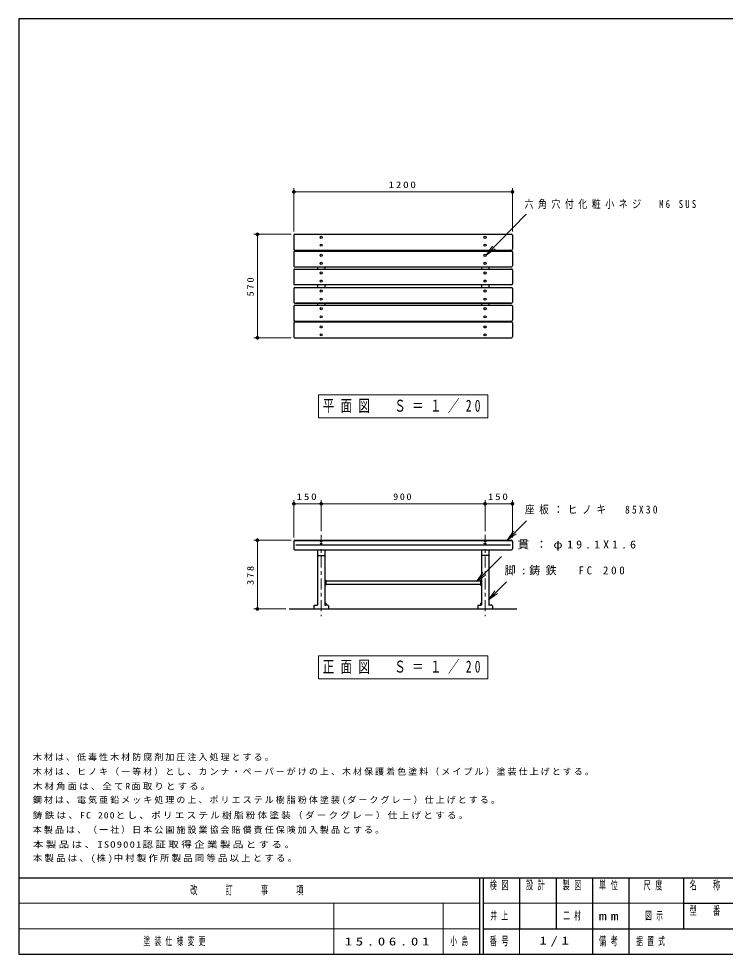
# Model space of a CAD drawing. Units: millimetres on the paper, scale 1:20. Extents: x -365 to 12, y -38 to 257.
# Drawn here: x -365 to -171, y 0 to 257 of the extents above; entities that cross this region are included whole.
import ezdxf

# ---------------------------------------------------------------- set-up
doc = ezdxf.new("R2010")
doc.units = ezdxf.units.MM
doc.linetypes.add('USER2', pattern=[6, 3, -1, 1, -1])
doc.layers.add('1_20', color=3, linetype='Continuous', lineweight=25)
doc.layers.add('99', color=7, linetype='Continuous', lineweight=13)
doc.layers.add('CLASS1', color=7, linetype='Continuous')
doc.styles.add('ＭＳ ゴシック', font='')
doc.styles.get('ＭＳ ゴシック').set_extended_font_data('MS Gothic')

# ---------------------------------------------------------------- blocks, each defined once
blk = doc.blocks.new('filled_dot')
at = {"color": 0, "linetype": 'Continuous', "lineweight": -2, "const_width": 1.25}
blk.add_lwpolyline([(-0.625, 0, 1), (0.625, 0, 1)], format="xyb", close=True, dxfattribs=at)
blk = doc.blocks.new('open_arrow')
at = {"color": 0, "linetype": 'Continuous', "lineweight": -2}
blk.add_lwpolyline([(7.5, 1.25), (0, 0), (7.5, -1.25)], dxfattribs=at)

msp = doc.modelspace()

# ---------------------------------------------------------------- linework, layer by layer
at = {"layer": '1_20', "color": 7, "lineweight": 13}
for p, q in [((-289.467, 198.524), (-289.467, 210.439)), ((-289.467, 209.439), (-229.467, 209.439)), ((-229.467, 198.524), (-229.467, 210.439)), ((-236.667, 192.019), (-225.688, 203.325)), ((-290.217, 197.774), (-300.467, 197.774)), ((-299.467, 169.353), (-299.467, 197.774)), ((-290.217, 169.353), (-300.467, 169.353)), ((-236.209, 153.655), (-282.709, 153.655)), ((-282.709, 153.655), (-282.709, 147.355)), ((-236.209, 147.355), (-236.209, 153.655)), ((-282.709, 147.355), (-236.209, 147.355)), ((-289.467, 114.5), (-289.467, 124.75)), ((-289.467, 123.75), (-281.967, 123.75)), ((-281.967, 116.25), (-281.967, 124.75)), ((-281.967, 123.75), (-236.967, 123.75)), ((-236.967, 116.25), (-236.967, 124.75)), ((-236.967, 123.75), (-229.467, 123.75)), ((-229.467, 114.5), (-229.467, 124.75)), ((-230.893, 113.75), (-225.589, 119.053)), ((-290.217, 113.75), (-300.467, 113.75)), ((-299.467, 94.853), (-299.467, 113.75)), ((-239.322, 102.401), (-232.449, 109.274)), ((-236.056, 97.377), (-231.107, 102.326)), ((-291.717, 94.853), (-300.467, 94.853)), ((-236.209, 81.978), (-282.709, 81.978)), ((-282.709, 81.978), (-282.709, 75.678)), ((-236.209, 75.678), (-236.209, 81.978)), ((-282.709, 75.678), (-236.209, 75.678))]:
    msp.add_line(p, q, dxfattribs=at)
at = {"layer": '1_20'}
for p, q in [((-289.467, 197.524), (-289.467, 193.684)), ((-289.217, 197.774), (-229.717, 197.774)), ((-229.467, 197.524), (-229.467, 193.684)), ((-289.467, 192.932), (-289.467, 189.103)), ((-289.217, 193.434), (-229.717, 193.434)), ((-289.217, 193.182), (-229.717, 193.182)), ((-282.967, 193.182), (-282.967, 193.434)), ((-280.967, 193.434), (-280.967, 193.182)), ((-237.967, 193.434), (-237.967, 193.182)), ((-235.967, 193.434), (-235.967, 193.182)), ((-229.467, 192.932), (-229.467, 189.103)), ((-289.467, 187.979), (-289.467, 184.196)), ((-289.217, 188.853), (-229.717, 188.853)), ((-289.217, 188.229), (-229.717, 188.229)), ((-288.967, 188.171), (-229.967, 188.171)), ((-282.967, 188.853), (-282.967, 188.229)), ((-280.967, 188.853), (-280.967, 188.229)), ((-237.967, 188.853), (-237.967, 188.229)), ((-235.967, 188.853), (-235.967, 188.229)), ((-229.467, 187.979), (-229.467, 184.196)), ((-289.467, 182.931), (-289.467, 179.149)), ((-289.217, 183.946), (-229.717, 183.946)), ((-289.217, 183.181), (-229.717, 183.181)), ((-282.967, 183.946), (-282.967, 183.181)), ((-280.967, 183.946), (-280.967, 183.181)), ((-237.967, 183.946), (-237.967, 183.181)), ((-235.967, 183.946), (-235.967, 183.181)), ((-229.467, 182.931), (-229.467, 179.149)), ((-289.467, 178.024), (-289.467, 174.196)), ((-289.217, 178.899), (-229.717, 178.899)), ((-289.217, 178.274), (-229.717, 178.274)), ((-288.967, 178.956), (-229.967, 178.956)), ((-282.967, 178.899), (-282.967, 178.274)), ((-280.967, 178.899), (-280.967, 178.274)), ((-237.967, 178.899), (-237.967, 178.274)), ((-235.967, 178.899), (-235.967, 178.274)), ((-229.467, 178.024), (-229.467, 174.196)), ((-289.467, 173.443), (-289.467, 169.603)), ((-289.217, 173.946), (-229.717, 173.946)), ((-289.217, 173.693), (-229.717, 173.693)), ((-282.967, 173.946), (-282.967, 173.693)), ((-280.967, 173.946), (-280.967, 173.693)), ((-237.967, 173.946), (-237.967, 173.693)), ((-235.967, 173.946), (-235.967, 173.693)), ((-229.467, 173.443), (-229.467, 169.603)), ((-289.217, 169.353), (-229.717, 169.353)), ((-289.467, 113.5), (-289.467, 111.365)), ((-289.217, 113.75), (-229.717, 113.75)), ((-289.217, 113.649), (-229.717, 113.649)), ((-229.467, 113.5), (-229.467, 111.365)), ((-289.217, 111.115), (-229.717, 111.115)), ((-288.967, 112.509), (-229.967, 112.509)), ((-282.967, 111.115), (-282.967, 96.037)), ((-280.967, 111.115), (-280.967, 96.037)), ((-237.967, 111.115), (-237.967, 96.037)), ((-235.967, 111.115), (-235.967, 96.037)), ((-283.017, 110.478), (-282.967, 110.503)), ((-283.017, 110.478), (-283.017, 109.228)), ((-283.017, 109.228), (-282.967, 109.203)), ((-282.892, 109.528), (-281.042, 109.528)), ((-236.042, 109.528), (-237.892, 109.528)), ((-235.917, 110.478), (-235.967, 110.503)), ((-235.917, 109.228), (-235.967, 109.203)), ((-235.917, 110.478), (-235.917, 109.228)), ((-280.967, 102.81), (-280.712, 102.783)), ((-237.967, 102.81), (-238.223, 102.783)), ((-280.712, 101.423), (-280.967, 101.397)), ((-280.667, 102.733), (-280.667, 101.473)), ((-280.667, 102.581), (-238.267, 102.581)), ((-280.667, 101.626), (-238.267, 101.626)), ((-238.267, 102.733), (-238.267, 101.473)), ((-238.223, 101.423), (-237.967, 101.397)), ((-283.967, 95.709), (-283.967, 94.853)), ((-283.823, 95.859), (-283.111, 95.887)), ((-280.967, 96.428), (-280.669, 96.428)), ((-280.111, 95.859), (-280.823, 95.887)), ((-280.669, 96.428), (-280.669, 95.881)), ((-279.967, 95.709), (-279.967, 94.853)), ((-238.967, 95.709), (-238.967, 94.853)), ((-238.823, 95.859), (-238.111, 95.887)), ((-238.266, 96.428), (-237.967, 96.428)), ((-238.266, 96.428), (-238.266, 95.881)), ((-235.111, 95.859), (-235.823, 95.887)), ((-234.967, 95.709), (-234.967, 94.853)), ((-290.717, 94.853), (-228.217, 94.853))]:
    msp.add_line(p, q, dxfattribs=at)
at = {"layer": '1_20', "color": 7, "linetype": 'USER2', "lineweight": 13}
for p, q in [((-281.967, 115.25), (-281.967, 92.853)), ((-236.967, 115.25), (-236.967, 92.853))]:
    msp.add_line(p, q, dxfattribs=at)
at = {"layer": '1_20'}
for centre, radius, start, end in [((-289.217, 197.524), 0.25, 89.99998, 179.99996), ((-229.717, 197.524), 0.25, 0, 89.99998), ((-289.217, 193.684), 0.25, 179.99998, 270.00002), ((-289.217, 192.932), 0.25, 89.99998, 179.99996), ((-229.717, 193.684), 0.25, 270.00002, 0), ((-229.717, 192.932), 0.25, 0, 89.99998), ((-289.217, 189.103), 0.25, 179.99998, 270.00002), ((-289.217, 187.979), 0.25, 89.99998, 179.99996), ((-229.717, 189.103), 0.25, 270.00002, 0), ((-229.717, 187.979), 0.25, 0, 89.99998), ((-289.217, 184.196), 0.25, 179.99998, 270.00002), ((-289.217, 182.931), 0.25, 89.99998, 179.99996), ((-229.717, 184.196), 0.25, 270.00002, 0), ((-229.717, 182.931), 0.25, 0, 89.99998), ((-289.217, 179.149), 0.25, 179.99998, 270.00002), ((-289.217, 178.024), 0.25, 89.99998, 179.99996), ((-229.717, 179.149), 0.25, 270.00002, 0), ((-229.717, 178.024), 0.25, 0, 89.99998), ((-289.217, 174.196), 0.25, 179.99998, 270.00002), ((-289.217, 173.443), 0.25, 89.99998, 179.99996), ((-229.717, 174.196), 0.25, 270.00002, 0), ((-229.717, 173.443), 0.25, 0, 89.99998), ((-289.217, 169.603), 0.25, 179.99998, 270.00002), ((-229.717, 169.603), 0.25, 270.00002, 0), ((-289.217, 113.5), 0.25, 89.99998, 179.99996), ((-289.217, 113.399), 0.25, 89.99998, 179.99996), ((-229.717, 113.5), 0.25, 0, 89.99998), ((-229.717, 113.399), 0.25, 0, 89.99998), ((-289.217, 111.365), 0.25, 179.99998, 270.00002), ((-229.717, 111.365), 0.25, 270.00002, 0), ((-282.892, 109.603), 0.075, 179.99998, 270.00002), ((-281.042, 109.603), 0.075, 270.00002, 0), ((-237.892, 109.603), 0.075, 179.99996, 269.99995), ((-236.042, 109.603), 0.075, 269.99996, 0), ((-280.717, 102.733), 0.05, 0, 83.99155), ((-280.717, 101.473), 0.05, 276.00845, 0), ((-238.217, 102.733), 0.05, 96.00842, 179.99996), ((-238.217, 101.473), 0.05, 179.99996, 263.99151), ((-283.817, 95.709), 0.15, 92.29005, 179.99996), ((-283.117, 96.037), 0.15, 272.29, 0), ((-280.817, 96.037), 0.15, 179.99996, 267.70997), ((-280.117, 95.709), 0.15, 0, 87.70991), ((-238.817, 95.709), 0.15, 92.29005, 179.99996), ((-238.117, 96.037), 0.15, 272.28999, 0), ((-235.817, 96.037), 0.15, 179.99996, 267.70997), ((-235.117, 95.709), 0.15, 0, 87.70991)]:
    msp.add_arc(centre, radius, start, end, dxfattribs=at)
for centre, ratio in [((-281.967, 196.945), 0.954678), ((-236.967, 196.945), 0.954678), ((-281.967, 194.797), 0.954628), ((-236.967, 194.797), 0.954628), ((-281.967, 192.019), 0.992166), ((-236.967, 192.019), 0.992166), ((-281.967, 189.787), 0.992116), ((-236.967, 189.787), 0.992116), ((-281.967, 187.172), 0.999083), ((-281.967, 184.924), 0.999133), ((-236.967, 187.172), 0.999083), ((-236.967, 184.924), 0.999133), ((-281.967, 182.203), 0.999133), ((-236.967, 182.203), 0.999133), ((-281.967, 179.955), 0.999133), ((-236.967, 179.955), 0.999133), ((-281.967, 177.341), 0.992116), ((-236.967, 177.341), 0.992116), ((-281.967, 175.109), 0.992116), ((-236.967, 175.109), 0.992116), ((-281.967, 172.33), 0.954678), ((-236.967, 172.33), 0.954678), ((-281.967, 170.182), 0.954678), ((-236.967, 170.182), 0.954678), ((-281.967, 113.477), 0.297812), ((-236.967, 113.477), 0.297812), ((-281.967, 112.807), 0.297812), ((-236.967, 112.807), 0.297812)]:
    msp.add_ellipse(centre, major_axis=(0.3, 0), ratio=ratio, dxfattribs=at)
at = {"layer": '99', "color": 20, "lineweight": 25}
for p, q in [((0, 257), (-365, 257)), ((-365, 257), (-365, 0)), ((-365, 21), (0, 21)), ((-365, 0), (0, 0))]:
    msp.add_line(p, q, dxfattribs=at)
at = {"layer": '99', "color": 3, "lineweight": 25}
for p, q in [((-238.5, 21), (-238.5, 0)), ((-237.5, 21), (-237.5, 0)), ((-227.5, 21), (-227.5, 7)), ((-217.5, 21), (-217.5, 7)), ((-207.5, 21), (-207.5, 0)), ((-197.5, 21), (-197.5, 7)), ((-182.5, 21), (-182.5, 7)), ((-182.5, 14), (-70, 14)), ((-237.5, 7), (0, 7)), ((-197.5, 7), (-197.5, 0))]:
    msp.add_line(p, q, dxfattribs=at)
at = {"layer": '99'}
for p, q in [((-365, 14), (-238.5, 14)), ((-278.5, 14), (-278.5, 0)), ((-248.5, 14), (-248.5, 0)), ((-237.5, 14), (-182.5, 14)), ((-365, 7), (-238.5, 7)), ((-227.5, 7), (-227.5, 0))]:
    msp.add_line(p, q, dxfattribs=at)

# ---------------------------------------------------------------- block references
at = {"layer": '1_20', "color": 7, "lineweight": 13, "xscale": 0.4, "yscale": 0.4}
for p in [(-289.467, 209.439), (-289.467, 123.75), (-281.967, 123.75), (-236.967, 123.75)]:
    msp.add_blockref('filled_dot', p, dxfattribs=at)
for name, p, rotation in [('filled_dot', (-229.467, 209.439), 180), ('filled_dot', (-299.467, 197.774), 270), ('open_arrow', (-236.667, 192.019), 45.8), ('filled_dot', (-299.467, 169.353), 90), ('filled_dot', (-281.967, 123.75), 180), ('filled_dot', (-236.967, 123.75), 180), ('filled_dot', (-229.467, 123.75), 180), ('open_arrow', (-230.893, 113.75), 45), ('filled_dot', (-299.467, 113.75), 270), ('open_arrow', (-239.322, 102.401), 45), ('open_arrow', (-236.056, 97.377), 45), ('filled_dot', (-299.467, 94.853), 90)]:
    msp.add_blockref(name, p, dxfattribs=dict(at, rotation=rotation))

# ---------------------------------------------------------------- texts
at = {"layer": '1_20', "color": 7, "style": 'ＭＳ ゴシック'}
for s, insert, char_height, attachment_point in [('\\T1.33;\\W1.2;1200', (-259.467, 210.439), 1.833, 8), ('\\T1.5;\\W0.8;六角穴付化粧小ネジ\u3000M6\\~SUS', (-226.142, 205.975), 2.199, 4), ('\\T1.56;\\W0.7;平面図\u3000Ｓ＝１／20', (-259.459, 150.505), 3.299, 5), ('\\T1.33;\\W1.2;150', (-285.717, 124.75), 1.833, 8), ('\\T1.33;\\W1.1;900', (-259.467, 124.75), 1.833, 8), ('\\T1.33;\\W1.2;150', (-233.217, 124.75), 1.833, 8), ('\\T1.5;\\W0.85;座板：ヒノキ\u300085X30', (-226.023, 122.053), 2.199, 4), ('\\T1.5;\\W1.1;\\~\\~貫：φ19.1X1.6', (-233.037, 112.274), 2.199, 4), ('\\T1.5;脚:鋳鉄\u3000FC\\~200', (-231.588, 105.326), 2.199, 4), ('\\T1.56;\\W0.7;正面図\u3000Ｓ＝１／20', (-259.459, 78.828), 3.299, 5)]:
    msp.add_mtext(s, dxfattribs=dict(at, insert=insert, char_height=char_height, attachment_point=attachment_point))
at = {"layer": '1_20', "color": 7, "char_height": 1.833, "attachment_point": 8, "rotation": 90, "style": 'ＭＳ ゴシック'}
for s, insert in [('\\T1.33;\\W1.15;570', (-300.467, 183.563)), ('\\T1.33;\\W1.15;378', (-300.467, 104.302))]:
    msp.add_mtext(s, dxfattribs=dict(at, insert=insert))
at = {"layer": '99', "style": 'ＭＳ ゴシック'}
for s, insert, char_height, attachment_point in [('\\T1.64;\\W0.6;改\u3000\u3000訂\u3000\u3000事\u3000\u3000項', (-301.75, 17.5), 2.346, 5), ('\\T1.64;\\W0.6;検図', (-232.5, 20.167), 2.346, 2), ('\\T1.64;\\W0.6;設計', (-222.5, 20.167), 2.346, 2), ('\\T1.64;\\W0.6;製図', (-212.5, 20.167), 2.346, 2), ('\\T1.64;\\W0.6;単位', (-202.5, 20.167), 2.346, 2), ('\\T1.64;\\W0.6;尺度', (-190.25, 20.167), 2.346, 2), ('\\T1.64;\\W0.6;名\u3000称', (-176, 20.167), 2.346, 2), ('\\T1.64;\\W0.6;型\u3000番', (-176, 13.167), 2.346, 2), ('\\T1.64;\\W0.6;井上', (-232.5, 10.5), 2.199, 5), ('\\T1.64;\\W0.6;二村', (-212.5, 10.5), 2.199, 5), ('\\T1.5;\\W1.35;mm', (-202.5, 10.5), 2.346, 5), ('\\T1.64;\\W0.6;図示', (-190, 10.5), 2.199, 5), ('\\T1.64;\\W0.6;備考', (-202.5, 3.5), 2.346, 5), ('\\T1.64;\\W0.6;塗装仕様変更', (-330.75, 3.5), 2.199, 4), ('\\T1.5;\\W1.35;15.06.01', (-275.5, 3.5), 2.199, 4), ('\\T1.64;\\W0.6;小島', (-246.5, 3.5), 2.199, 4), ('\\T1.64;\\W0.6;番号', (-232.5, 3.5), 2.346, 5), ('\\T1.5;\\W1.35;1/1', (-217.5, 3.5), 2.199, 5), ('\\T1.64;\\W0.6;据置式', (-195.5, 3.5), 2.199, 4)]:
    msp.add_mtext(s, dxfattribs=dict(at, insert=insert, char_height=char_height, attachment_point=attachment_point))
at = {"layer": 'CLASS1', "char_height": 1.76, "attachment_point": 7, "style": 'ＭＳ ゴシック'}
for s, insert in [('\\T1.23;木材は、低毒性木材防腐剤加圧注入処理とする。', (-361.116, 53.073)), ('\\T1.23;木材は、ヒノキ（一等材）とし、カンナ・ペーパーがけの上、木材保護着色塗料（メイプル）塗装仕上げとする。', (-361.116, 49.073)), ('\\T1.23;\\W1.05;木材角面は、全てR面取りとする。', (-361.116, 45.073)), ('\\T1.23;鋼材は、電気亜鉛メッキ処理の上、ポリエステル樹脂粉体塗装(ダークグレー）仕上げとする。', (-361.116, 41.073)), ('\\T1.23;\\W1.1;鋳鉄は、FC\\~200とし、ポリエステル樹脂粉体塗装（ダークグレー）仕上げとする。', (-361.116, 37.073)), ('\\T1.23;本製品は、（一社）日本公園施設業協会賠償責任保険加入製品とする。', (-361.116, 33.073)), ('\\T1.23;\\W1.2;本製品は、ISO9001認証取得企業製品とする。', (-361.116, 29.073)), ('\\T1.23;\\W1.05;本製品は、(株)中村製作所製品同等品以上とする。', (-361.116, 25.073))]:
    msp.add_mtext(s, dxfattribs=dict(at, insert=insert))

doc.saveas('drawing.dxf')
